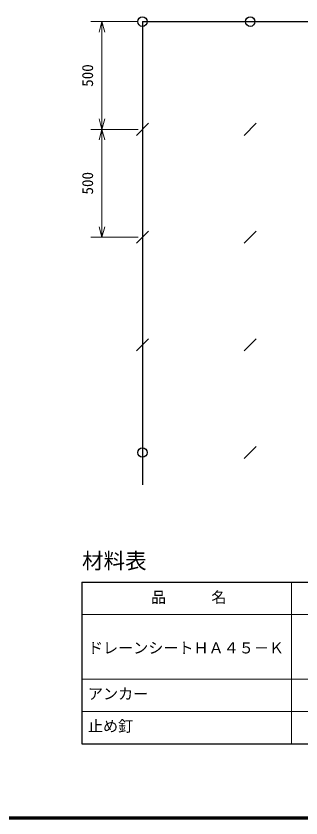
# Model space of a CAD drawing. Units: millimetres, scale not verified. Extents: x 200 to 8200, y 200 to 5825.
# Drawn here: x 4252 to 5575, y 200 to 3922 of the extents above; entities that cross this region are included whole.
import ezdxf
from ezdxf.enums import TextEntityAlignment as Align

# ---------------------------------------------------------------- set-up
doc = ezdxf.new("R2010")
doc.units = ezdxf.units.MM
doc.header["$LTSCALE"] = 20
doc.layers.add('C-MTR', color=5, linetype='Continuous')
doc.layers.add('C-MTR-TXT', color=5, linetype='Continuous')
for name, color, linetype, lineweight in [('C-MTR-FRAM', 5, 'Continuous', 25), ('C-MTR-LINE', 5, 'Continuous', 13), ('C-STR', 1, 'Continuous', 25), ('C-STR-DIM', 1, 'Continuous', 13), ('C-TTL', 2, 'Continuous', 70)]:
    doc.layers.add(name, color=color, linetype=linetype, lineweight=lineweight)
doc.styles.add('ＭＳ ゴシック', font='')
doc.styles.get('ＭＳ ゴシック').set_extended_font_data('MS Gothic')

msp = doc.modelspace()

# ---------------------------------------------------------------- linework, layer by layer
at = {"layer": 'C-MTR-FRAM'}
for p, q in [((4558.29, 1294.73), (4558.29, 544.73)), ((4558.29, 1294.73), (7962.6, 1294.73)), ((4558.29, 544.73), (7962.6, 544.73))]:
    msp.add_line(p, q, dxfattribs=at)
at = {"layer": 'C-MTR-LINE'}
for p, q in [((5530.83, 1294.73), (5530.83, 544.73)), ((4558.29, 1144.73), (7962.6, 1144.73)), ((4558.29, 844.73), (7962.6, 844.73)), ((4558.29, 694.73), (7962.6, 694.73))]:
    msp.add_line(p, q, dxfattribs=at)
at = {"layer": 'C-STR', "color": 7}
for p, q in [((4839.2, 3895.93), (5839.2, 3895.93)), ((4839.2, 3895.93), (4839.2, 1746.59)), ((4810.91, 3367.65), (4867.48, 3424.22)), ((5310.91, 3367.65), (5367.48, 3424.22)), ((4810.91, 2867.65), (4867.48, 2924.22)), ((5310.91, 2867.65), (5367.48, 2924.22)), ((4810.91, 2367.65), (4867.48, 2424.22)), ((5310.91, 2367.65), (5367.48, 2424.22)), ((5310.91, 1867.65), (5367.48, 1924.22))]:
    msp.add_line(p, q, dxfattribs=at)
for centre in [(4839.2, 3895.93), (5339.2, 3895.93), (4839.2, 1895.93)]:
    msp.add_circle(centre, 22, dxfattribs=at)
at = {"layer": 'C-STR-DIM'}
for p, q in [((4819.2, 3895.93), (4599.2, 3895.93)), ((4650.72, 3895.93), (4637.78, 3847.64)), ((4650.72, 3895.93), (4663.66, 3847.64)), ((4650.72, 3395.93), (4650.72, 3895.93)), ((4659.2, 3895.93), (4690.72, 3895.93)), ((4650.72, 3395.93), (4637.78, 3444.23)), ((4650.72, 3395.93), (4663.66, 3444.23)), ((4819.2, 3395.93), (4599.2, 3395.93)), ((4650.72, 3395.93), (4637.78, 3347.64)), ((4650.72, 2895.93), (4650.72, 3395.93)), ((4650.72, 3395.93), (4663.66, 3347.64)), ((4650.72, 2895.93), (4637.78, 2944.23)), ((4650.72, 2895.93), (4663.66, 2944.23)), ((4819.2, 2895.93), (4599.2, 2895.93))]:
    msp.add_line(p, q, dxfattribs=at)
at = {"layer": 'C-TTL'}
msp.add_lwpolyline([(200, 200), (8200, 200), (8200, 5740), (200, 5740)], close=True, dxfattribs=at)

# ---------------------------------------------------------------- texts
at = {"layer": 'C-MTR', "style": 'ＭＳ ゴシック'}
msp.add_text('材料表', height=73.31, dxfattribs=at).set_placement((4558.29, 1334.73), align=Align.BOTTOM_LEFT)
at = {"layer": 'C-MTR-TXT', "style": 'ＭＳ ゴシック'}
for s, p in [('\u3000品\u3000\u3000\u3000名\u3000', (4808.74, 1224.06)), ('ドレーンシートＨＡ４５－Ｋ', (4586.04, 989.27))]:
    msp.add_text(s, height=51.32, dxfattribs=at).set_placement(p, align=Align.MIDDLE_LEFT)
for s, p in [('アンカー', (4586.04, 735.14)), ('止め釘', (4586.04, 585.14))]:
    msp.add_text(s, height=51.32, dxfattribs=at).set_placement(p, align=Align.BOTTOM_LEFT)
at = {"layer": 'C-STR-DIM', "color": 7, "style": 'ＭＳ ゴシック'}
for p in [(4625.24, 3593.43), (4625.24, 3093.43)]:
    msp.add_text('500', height=51.32, rotation=90, dxfattribs=at).set_placement(p, align=Align.BOTTOM_LEFT)

doc.saveas('drawing.dxf')
